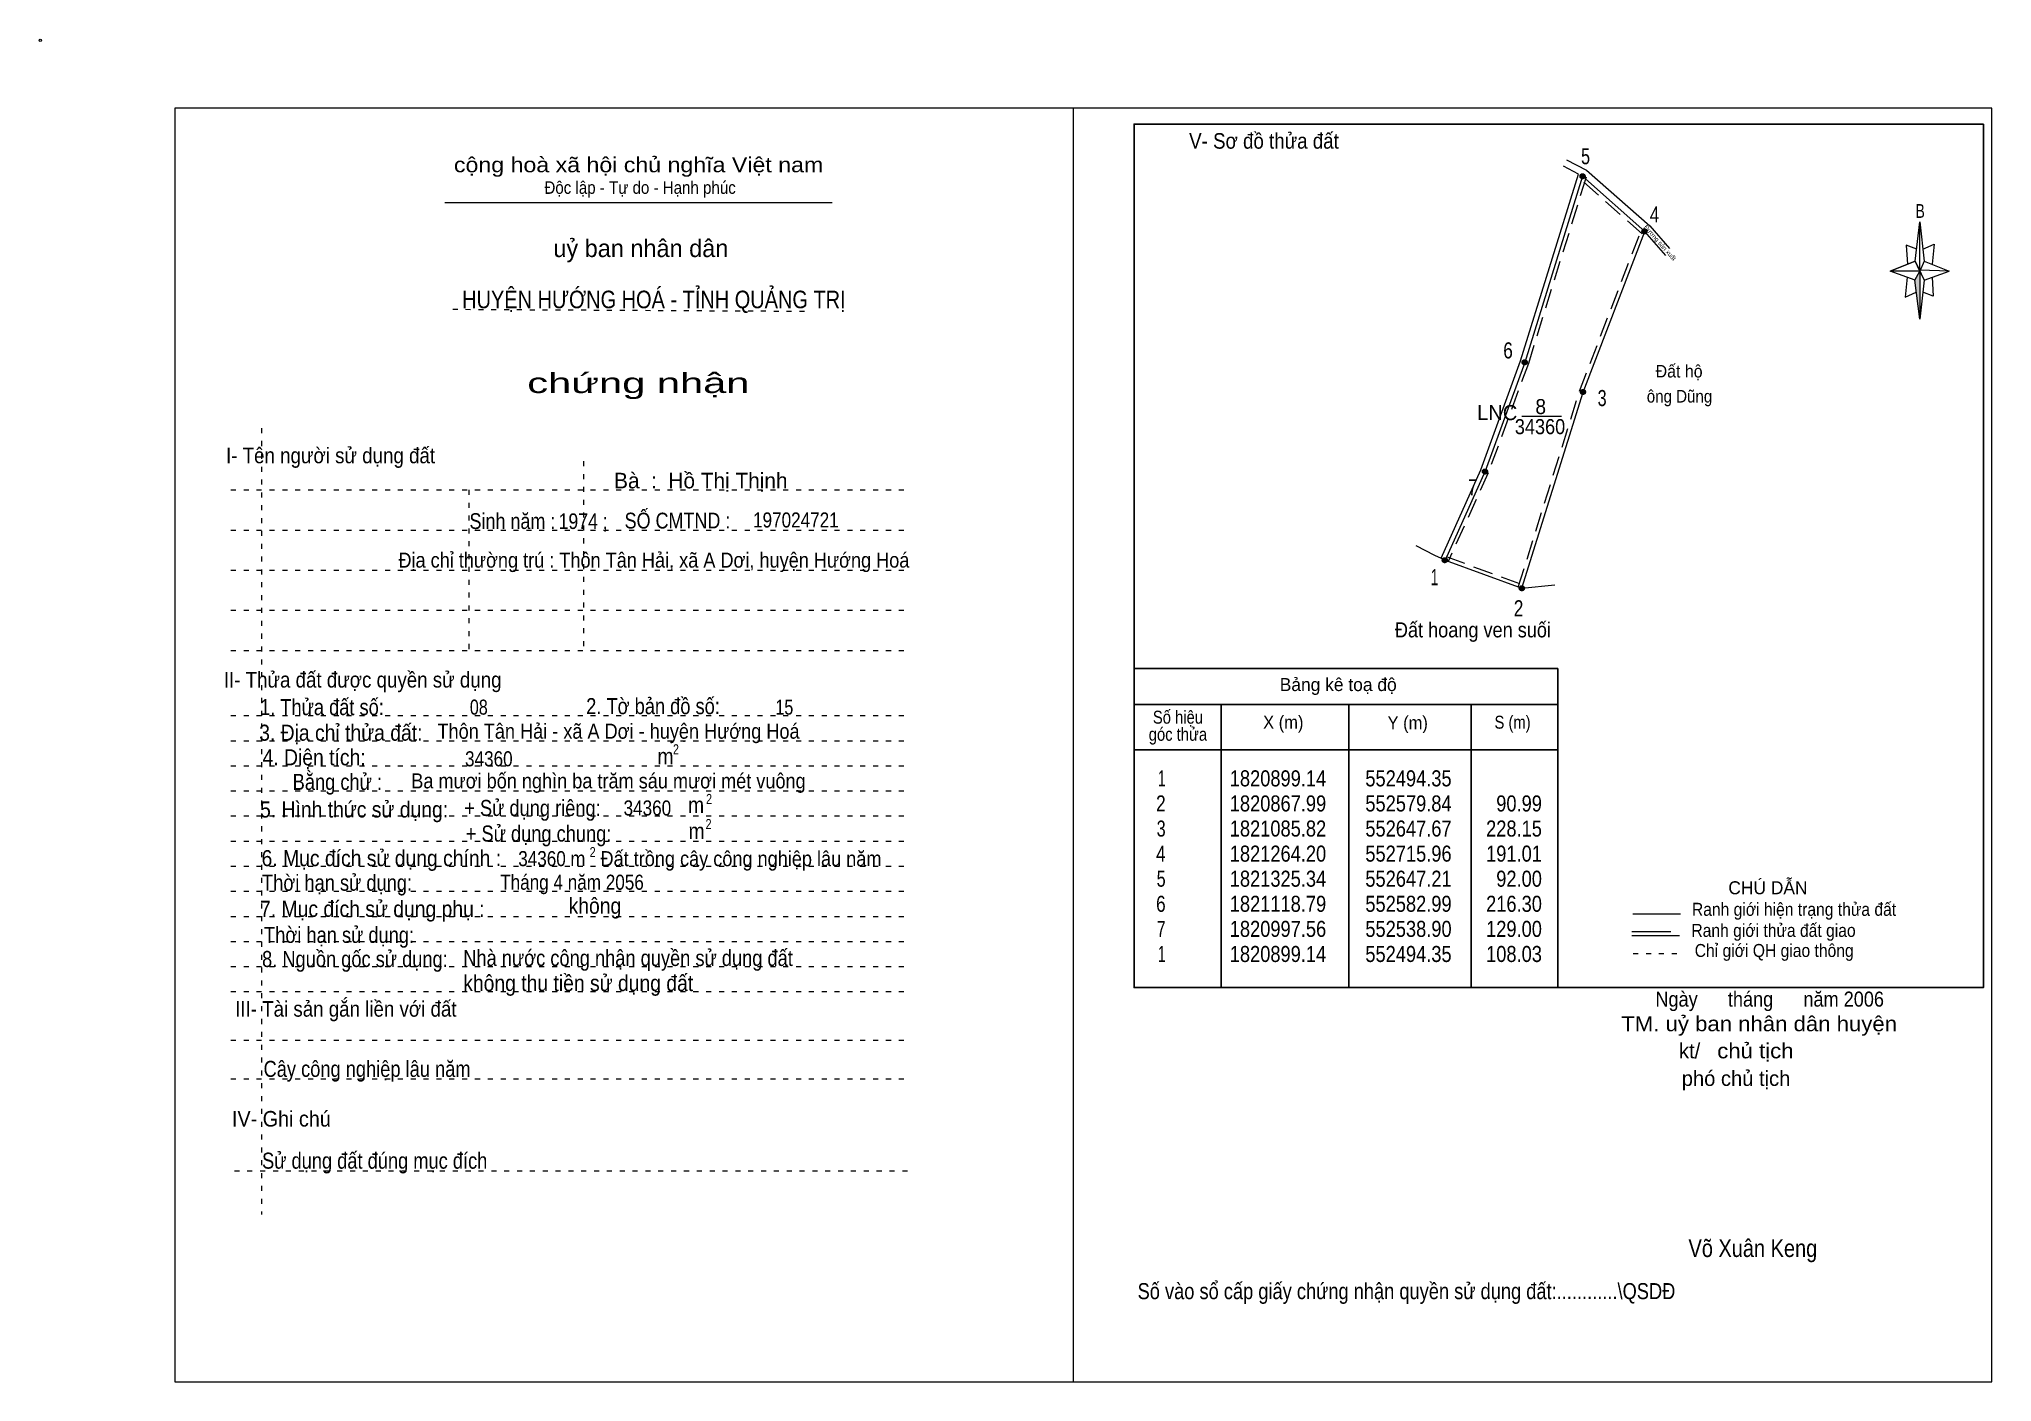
# Model space of a CAD drawing. Header units: centimetres. Extents: x -1.6 to 37.4, y -1.3 to 25.5.
import ezdxf
from ezdxf.enums import TextEntityAlignment as Align

# ---------------------------------------------------------------- set-up
doc = ezdxf.new("R2010")
doc.units = ezdxf.units.CM
doc.header["$LTSCALE"] = 0.13
for name, pattern in [('DOTTED', [1.5, 0.3, -1.2]), ('LONG_DASHED', [7.5, 6, -1.5]), ('MEDIUM_DASHED', [4.5, 3, -1.5])]:
    doc.linetypes.add(name, pattern=pattern)
for name, color, linetype, lineweight in [('1', 7, 'DOTTED', 13), ('10', 7, 'Continuous', 13), ('2', 7, 'Continuous', 25), ('3', 7, 'Continuous', 13), ('30', 7, 'Continuous', 13), ('32', 7, 'LONG_DASHED', 13), ('35', 7, 'Continuous', 13)]:
    doc.layers.add(name, color=color, linetype=linetype, lineweight=lineweight)

msp = doc.modelspace()

# ---------------------------------------------------------------- hatches: boundary and pattern name
at = {"layer": '30'}
msp.add_hatch(color=256, dxfattribs=at).paths.add_polyline_path([(35.91, 20.87), (35.91, 19.91), (35.81, 20.69)])
at = {"layer": '32'}
for points in [[(29.2394, 22.7615, 1), (29.1394, 22.7615, 1)], [(30.474, 21.6636, 1), (30.374, 21.6636, 1)], [(28.0862, 19.0524, 1), (27.9862, 19.0524, 1)], [(29.2476, 18.4604, 1), (29.1476, 18.4604, 1)], [(27.2944, 16.8754, 1), (27.1944, 16.8754, 1)], [(26.4944, 15.1081, 1), (26.3944, 15.1081, 1)], [(28.0296, 14.5487, 1), (27.9296, 14.5487, 1)]]:
    msp.add_hatch(color=256, dxfattribs=at).paths.add_polyline_path(points)

# ---------------------------------------------------------------- linework, layer by layer
at = {"layer": '1', "linetype": 'Continuous'}
msp.add_line((6.51, 22.24), (14.23, 22.24), dxfattribs=at)
at = {"layer": '1'}
for p, q in [((6.67, 20.11), (13.82, 20.07)), ((2.86, 17.74), (2.86, 2.07)), ((9.28, 17.08), (9.28, 13.31)), ((2.25, 16.51), (15.75, 16.51)), ((6.99, 16.51), (6.99, 13.31)), ((2.25, 15.71), (15.75, 15.71)), ((2.25, 14.91), (15.75, 14.91)), ((2.25, 14.11), (15.75, 14.11)), ((2.25, 13.31), (15.75, 13.31)), ((2.25, 12.01), (15.75, 12.01)), ((2.25, 11.51), (15.75, 11.51)), ((2.25, 11.01), (15.75, 11.01)), ((2.25, 10.51), (15.75, 10.51)), ((2.25, 10.01), (15.75, 10.01)), ((2.25, 9.51), (15.75, 9.51)), ((2.25, 9.01), (15.75, 9.01)), ((2.25, 8.51), (15.75, 8.51)), ((2.25, 8.01), (15.75, 8.01)), ((2.25, 7.51), (15.75, 7.51)), ((2.25, 7.01), (15.75, 7.01)), ((2.25, 6.51), (15.75, 6.51)), ((2.25, 5.54), (15.75, 5.54)), ((2.25, 4.77), (15.75, 4.77)), ((2.32, 2.94), (15.82, 2.94))]:
    msp.add_line(p, q, dxfattribs=at)
at = {"layer": '10'}
for p, q in [((29.11, 22.8), (28.81, 22.96)), ((30.85, 21.18), (30.43, 21.66)), ((27.98, 17.98), (28.77, 17.98)), ((25.87, 15.4), (26.24, 15.21)), ((26.24, 15.21), (26.37, 15.15)), ((26.37, 15.15), (26.45, 15.11)), ((27.98, 14.55), (28.64, 14.62))]:
    msp.add_line(p, q, dxfattribs=at)
at = {"layer": '10', "linetype": 'MEDIUM_DASHED'}
for p, q in [((30.38, 21.61), (29.14, 22.71)), ((26.47, 15.18), (28, 14.62))]:
    msp.add_line(p, q, dxfattribs=at)
at = {"layer": '10'}
for points in [[(28.87, 23.09), (29.27, 22.88), (30.53, 21.77), (30.92, 21.32)], [(26.37, 15.15), (27.16, 16.91), (27.95, 19.08), (29.11, 22.8)], [(29.19, 22.76), (28.04, 19.05), (27.25, 16.88), (26.45, 15.11), (27.98, 14.55)], [(27.98, 14.55), (29.2, 18.46), (30.43, 21.66), (29.19, 22.76)]]:
    msp.add_lwpolyline(points, dxfattribs=at)
at = {"layer": '10', "linetype": 'MEDIUM_DASHED'}
for points in [[(29.26, 22.74), (28.11, 19.03), (27.31, 16.85), (26.51, 15.08)], [(27.91, 14.57), (29.13, 18.48), (30.36, 21.69)]]:
    msp.add_lwpolyline(points, dxfattribs=at)
at = {"layer": '10'}
msp.add_circle((-1.55, 25.47), 0.025, dxfattribs=at)
at = {"layer": '2'}
for p, q in [((20.25, 12.95), (28.7, 12.95)), ((28.7, 6.59), (28.7, 12.95)), ((20.25, 12.23), (28.7, 12.23)), ((21.99, 6.59), (21.99, 12.23)), ((24.53, 10.89), (24.53, 12.23)), ((26.97, 12.23), (26.97, 6.59)), ((20.25, 11.33), (28.7, 11.33))]:
    msp.add_line(p, q, dxfattribs=at)
msp.add_lwpolyline([(37.18, 23.8), (20.25, 23.8), (20.25, 6.59), (37.18, 6.59)], close=True, dxfattribs=at)
msp.add_lwpolyline([(24.53, 6.59), (24.53, 10.39), (24.53, 10.89)], dxfattribs=at)
at = {"layer": '3'}
msp.add_line((19.04, 24.12), (19.04, -1.27), dxfattribs=at)
for points in [[(19.04, 24.12), (1.13, 24.12), (1.13, -1.27), (19.04, -1.27)], [(19.04, -1.27), (37.35, -1.27), (37.35, 24.12), (19.04, 24.12)]]:
    msp.add_lwpolyline(points, dxfattribs=at)
at = {"layer": '30'}
for p, q in [((35.82, 21.07), (35.91, 21.85)), ((36, 21.07), (36.5, 20.87)), ((35.82, 20.69), (35.32, 20.87)), ((36, 20.69), (35.91, 19.91)), ((36.16, 20.75), (36.18, 20.37)), ((36.18, 20.37), (35.97, 20.45))]:
    msp.add_line(p, q, dxfattribs=at)
for points in [[(35.91, 21.85), (36, 21.07), (35.91, 20.87)], [(35.91, 20.87), (35.32, 20.87), (35.82, 21.07), (36, 20.69), (36.5, 20.87), (35.91, 20.89)], [(35.91, 20.87), (35.91, 19.91), (35.81, 20.69)]]:
    msp.add_lwpolyline(points, close=True, dxfattribs=at)
for points in [[(35.97, 21.31), (36.2, 21.41), (36.16, 21.01)], [(35.91, 20.87), (35.82, 21.07), (35.32, 20.87)], [(35.85, 21.31), (35.64, 21.39), (35.67, 21.01)], [(35.66, 20.75), (35.62, 20.35), (35.84, 20.45)], [(35.91, 20.87), (36, 20.69), (36.5, 20.87)]]:
    msp.add_lwpolyline(points, dxfattribs=at)
at = {"layer": '32'}
for centre in [(29.1894, 22.7615), (30.424, 21.6636), (28.0362, 19.0524), (29.1976, 18.4604), (27.2444, 16.8754), (26.4444, 15.1081), (27.9796, 14.5487)]:
    msp.add_circle(centre, 0.05, dxfattribs=at)
at = {"layer": '35'}
for p, q in [((30.19, 8.06), (31.14, 8.06)), ((30.17, 7.63), (31.12, 7.63))]:
    msp.add_line(p, q, dxfattribs=at)
at = {"layer": '35', "linetype": 'LONG_DASHED'}
msp.add_line((30.17, 7.71), (31.12, 7.71), dxfattribs=at)
at = {"layer": '35', "linetype": 'DOTTED'}
msp.add_line((30.2, 7.27), (31.19, 7.27), dxfattribs=at)

# ---------------------------------------------------------------- texts
at = {"layer": '1'}
for s, height, width, p in [('V- Sơ đồ thửa đất', 0.31, 0.9, (22.84, 23.31)), ('cộng hoà xã hội chủ nghĩa Việt nam', 0.3, 1.15, (10.375, 22.84)), ('Độc lập - Tự do - Hạnh phúc', 0.25, 0.9, (10.405, 22.41)), ('chứng nhận', 0.4, 1.55, (10.37, 18.44)), ('I- Tên người sử dụng đất', 0.31, 0.9, (4.235, 17.04)), ('II- Thửa đất được quyền sử dụng', 0.31, 0.9, (4.875, 12.57)), ('III- Tài sản gắn liền với đất', 0.31, 0.9, (4.54, 6.01)), ('IV- Ghi chú', 0.31, 0.95, (3.255, 3.82))]:
    msp.add_text(s, height=height, dxfattribs=dict(at, width=width)).set_placement(p, align=Align.CENTER)
msp.add_text('uỷ ban nhân dân', height=0.35, dxfattribs=at).set_placement((10.42, 21.15), align=Align.CENTER)
msp.add_text('Đương sản xuất', height=0.08976, rotation=311.475, dxfattribs=at).set_placement((30.6998, 21.4047), align=Align.CENTER)
at = {"layer": '10'}
for s, height, width, p in [('  Đất hộ', 0.25, 0.95, (30.47, 18.75)), ('8', 0.3, 0.95, (28.25, 18.02)), ('ông Dũng', 0.25, 0.9, (30.47, 18.25)), ('34360', 0.3, 0.9, (27.84, 17.62))]:
    msp.add_text(s, height=height, dxfattribs=dict(at, width=width)).set_placement(p)
msp.add_text('LNC', height=0.3, dxfattribs=at).set_placement((27.89, 17.9), align=Align.RIGHT)
for s, height, p in [('Bà  :  Hồ Thị Thịnh', 0.31, (11.615, 16.54)), ('kt/ ', 0.3, (31.38, 5.18)), ('phó chủ tịch ', 0.3, (32.305, 4.63))]:
    msp.add_text(s, height=height, dxfattribs=at).set_placement(p, align=Align.CENTER)
for s, height, width, p in [('Sinh năm :', 0.3149, 0.85, (7.86, 15.73)), ('1974 ;', 0.31, 0.85, (9.27, 15.73)), ('SỐ CMTND :', 0.3149, 0.85, (11.15, 15.74)), ('197024721', 0.3, 0.85, (13.51, 15.76)), ('Địa chỉ thường trú : Thôn Tân Hải, xã A Dơi, huyện Hướng Hoá', 0.3, 0.9, (10.68, 14.96)), ('Đất hoang ven suối ', 0.3, 0.9, (27.055, 13.57)), ('08', 0.3, 0.8, (7.19, 12.03)), ('15', 0.3, 0.8, (13.28, 12.03)), ('Thôn Tân Hải - xã A Dơi - huyện Hướng Hoá ', 0.3, 0.9, (10.025, 11.55)), ('34360', 0.3, 0.85, (7.39, 11)), ('Ba mươi bốn nghìn ba trăm sáu mươi mét vuông ', 0.3, 0.9, (9.825, 10.56)), ('34360', 0.3, 0.85, (10.55, 10.02)), ('m   Đất trồng cây công nghiệp lâu năm ', 0.3, 0.9, (12.165, 9.01)), ('34360', 0.3, 0.85, (8.45, 9.01)), ('Tháng 4 năm 2056 ', 0.3, 0.85, (9.095, 8.54)), ('Ngày      tháng      năm 2006', 0.3, 0.9, (32.92, 6.21)), ('TM. uỷ ban nhân dân huyện', 0.3, 1.1, (32.71, 5.72)), ('chủ tịch', 0.3, 1.1, (32.635, 5.18)), ('Võ Xuân Keng ', 0.35, 0.85, (32.64, 1.22))]:
    msp.add_text(s, height=height, dxfattribs=dict(at, width=width)).set_placement(p, align=Align.CENTER)
at = {"layer": '2'}
for s, height, width, p in [('HUYỆN HƯỚNG HOÁ - TỈNH QUẢNG TRỊ', 0.35, 0.85, (10.68, 20.13)), ('Số hiệu', 0.2591, 0.85, (21.125, 11.85)), ('3. Địa chỉ thửa đất:', 0.32, 0.9, (4.44, 11.51)), ('góc thửa', 0.2591, 0.85, (21.125, 11.51)), ('X (m)', 0.2591, 0.95, (23.225, 11.75)), ('Y (m)', 0.2591, 0.95, (25.705, 11.74)), ('S (m)', 0.2591, 0.85, (27.795, 11.75)), ('Số vào sổ cấp giấy chứng nhận quyền sử dụng đất:............\\QSDĐ', 0.32, 0.85, (25.68, 0.38))]:
    msp.add_text(s, height=height, dxfattribs=dict(at, width=width)).set_placement(p, align=Align.CENTER)
msp.add_text('Bảng kê toạ độ', height=0.2591, dxfattribs=at).set_placement((24.32, 12.5), align=Align.CENTER)
for s, height, width, p in [('1. Thửa đất số:', 0.32, 0.85, (2.83, 12.02)), ('2. Tờ bản đồ số:', 0.32, 0.85, (9.33, 12.04)), ('4. Diện tích:', 0.32, 0.9, (2.88, 11.02)), ('m', 0.32, 0.9, (10.75, 11.04)), ('2', 0.2, 0.8, (11.06, 11.24)), ('Bằng chử :', 0.32, 0.85, (3.48, 10.53)), ('5. Hình thức sử dụng:', 0.32, 0.9, (2.83, 9.98)), ('+ Sử dụng riêng:', 0.32, 0.85, (6.9, 10.01)), ('m', 0.32, 0.9, (11.36, 10.07)), ('2', 0.2, 0.8, (11.72, 10.25)), ('+ Sử dụng chung:', 0.32, 0.85, (6.93, 9.5)), ('m', 0.32, 0.9, (11.37, 9.55)), ('2', 0.2, 0.8, (11.71, 9.75)), ('6. Mục đích sử dụng chính : ', 0.32, 0.9, (2.86, 9.01)), ('2', 0.2, 0.8, (9.4, 9.19)), ('Thời hạn sử dụng: ', 0.32, 0.85, (2.87, 8.52)), ('7. Mục đích sử dụng phụ : ', 0.32, 0.9, (2.83, 8)), ('không', 0.32, 0.9, (8.98, 8.06)), ('Thời hạn sử dụng: ', 0.32, 0.85, (2.91, 7.48)), ('8. Nguồn gốc sử dụng: ', 0.32, 0.85, (2.87, 7)), ('Nhà nước công nhận quyền sử dụng đất  ', 0.32, 0.85, (6.88, 7.02)), ('không thu tiền sử dụng đất', 0.32, 0.9, (6.88, 6.52)), ('Cây công nghiệp lâu năm', 0.32, 0.85, (2.9, 4.81)), ('Sử dụng đất đúng mục đích', 0.32, 0.85, (2.87, 2.98))]:
    msp.add_text(s, height=height, dxfattribs=dict(at, width=width)).set_placement(p)
at = {"layer": '30', "width": 0.75}
msp.add_text('B', height=0.2756, dxfattribs=at).set_placement((35.92, 21.93), align=Align.CENTER)
at = {"layer": '30'}
for s, width, p in [('1', 0.65, (20.88, 10.6)), ('1820899.14', 0.85, (24.08, 10.6)), ('552494.35', 0.85, (26.58, 10.6)), ('552494.35', 0.85, (26.58, 10.6)), ('2', 0.8, (20.88, 10.1)), ('1820867.99', 0.85, (24.08, 10.1)), ('552579.84', 0.85, (26.58, 10.1)), ('90.99', 0.85, (28.38, 10.1)), ('3', 0.75, (20.88, 9.6)), ('1821085.82', 0.85, (24.08, 9.6)), ('552647.67', 0.85, (26.58, 9.6)), ('228.15', 0.85, (28.38, 9.6)), ('4', 0.8, (20.88, 9.1)), ('1821264.20', 0.85, (24.08, 9.1)), ('552715.96', 0.85, (26.58, 9.1)), ('191.01', 0.85, (28.38, 9.1)), ('5', 0.75, (20.88, 8.6)), ('1821325.34', 0.85, (24.08, 8.6)), ('552647.21', 0.85, (26.58, 8.6)), ('92.00', 0.85, (28.38, 8.6)), ('6', 0.8, (20.88, 8.1)), ('1821118.79', 0.85, (24.08, 8.1)), ('552582.99', 0.85, (26.58, 8.1)), ('216.30', 0.85, (28.38, 8.1)), ('7', 0.75, (20.88, 7.6)), ('1820997.56', 0.85, (24.08, 7.6)), ('552538.90', 0.85, (26.58, 7.6)), ('129.00', 0.85, (28.38, 7.6)), ('1', 0.65, (20.88, 7.1)), ('1820899.14', 0.85, (24.08, 7.1)), ('552494.35', 0.85, (26.58, 7.1)), ('108.03', 0.85, (28.38, 7.1))]:
    msp.add_text(s, height=0.32, dxfattribs=dict(at, width=width)).set_placement(p, align=Align.RIGHT)
at = {"layer": '32'}
for s, width, p in [('5', 0.75, (29.25, 23)), ('4', 0.8, (30.625, 21.84)), ('6', 0.8, (27.705, 19.13)), ('3', 0.75, (29.58, 18.18)), ('7', 0.75, (27, 16.4)), ('1', 0.65, (26.24, 14.61)), ('2', 0.8, (27.915, 13.99))]:
    msp.add_text(s, height=0.32, dxfattribs=dict(at, width=width)).set_placement(p, align=Align.CENTER)
at = {"layer": '35'}
msp.add_text('CHÚ DẪN', height=0.2591, dxfattribs=at).set_placement((32.885, 8.45), align=Align.CENTER)
at = {"layer": '35', "width": 0.9}
for s, p in [('Ranh giới hiện trạng thửa đất', (33.405, 8.02)), ('Ranh giới thửa đất giao ', (33.04, 7.6)), ('Chỉ giới QH giao thông', (33.01, 7.2))]:
    msp.add_text(s, height=0.2591, dxfattribs=at).set_placement(p, align=Align.CENTER)

doc.saveas('drawing.dxf')
